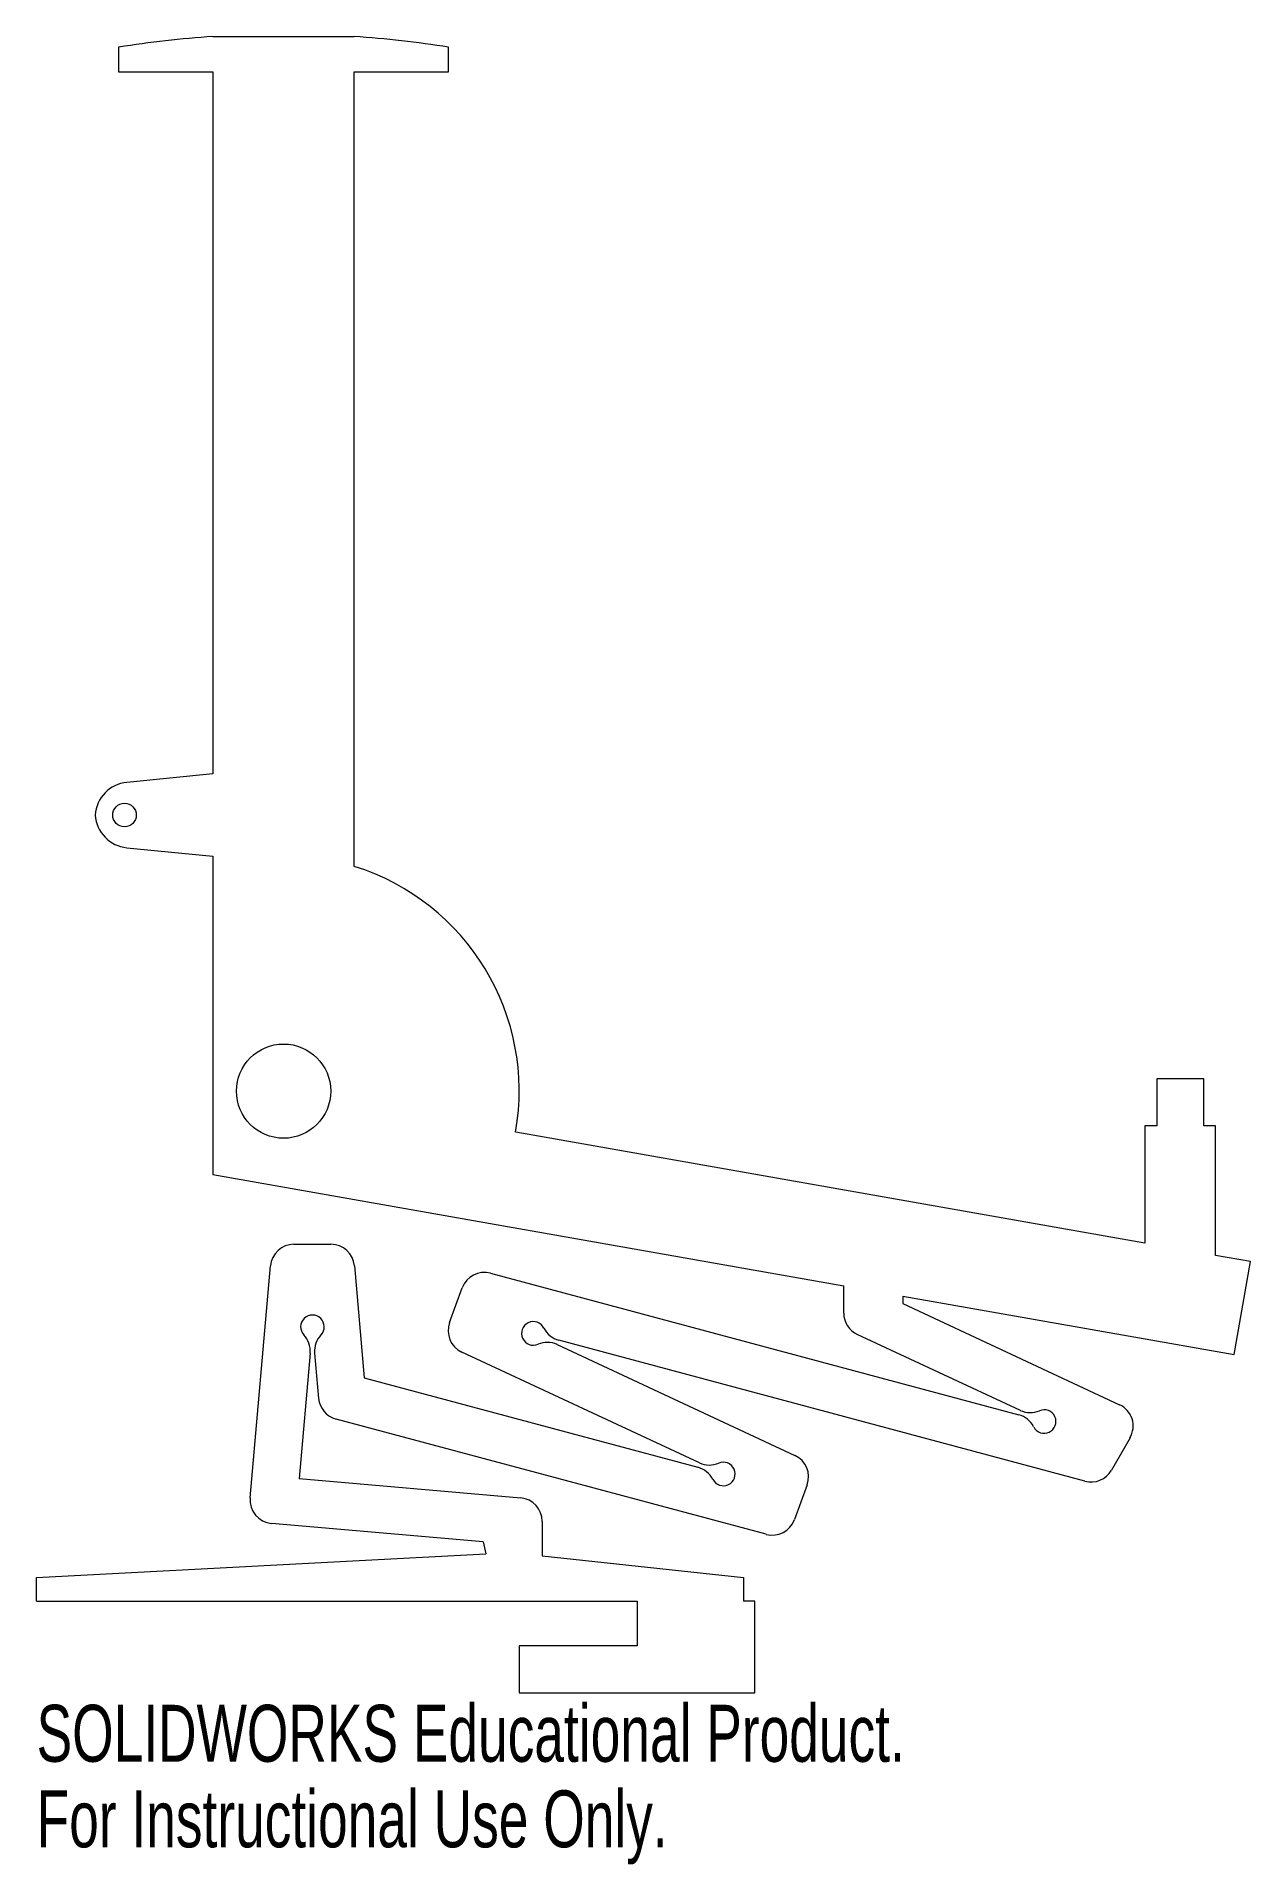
# Model space of a CAD drawing. Header units: millimetres. Extents: x -21 to 82, y -66 to 90.
import ezdxf

# ---------------------------------------------------------------- set-up
doc = ezdxf.new("R2010")
doc.units = ezdxf.units.MM
doc.styles.add('SLDTEXTSTYLE0', font='TXT', dxfattribs={"width": 0.7})

msp = doc.modelspace()

# ---------------------------------------------------------------- linework, layer by layer
at = {"color": 7, "linetype": 'Continuous', "lineweight": 15}
for p, q in [((-14, 88.6), (-14, 86.5)), ((-6, 89.5), (6, 89.5)), ((14, 86.5), (14, 88.6)), ((-14, 86.5), (-6, 86.5)), ((-6, 86.5), (-6, 26.93)), ((6, 19.08), (6, 86.5)), ((6, 86.5), (14, 86.5)), ((-6, 26.93), (-13.3, 26.2)), ((-13.3, 20.66), (-6, 19.93)), ((-6, 19.93), (-6, -7.07)), ((78.1, 1.05), (74.1, 1.05)), ((74.1, 1.05), (74.1, -2.95)), ((78.1, -2.95), (78.1, 1.05)), ((74.1, -2.95), (73.1, -2.95)), ((73.1, -2.95), (73.1, -12.89)), ((79.1, -2.95), (78.1, -2.95)), ((79.1, -13.95), (79.1, -2.95)), ((73.1, -12.89), (19.7, -3.47)), ((-6, -7.07), (47.54, -16.51)), ((0.88, -13), (4.02, -13)), ((82.05, -14.47), (79.1, -13.95)), ((-2.84, -34.52), (-1.12, -14.83)), ((6.01, -14.83), (6.84, -24.33)), ((17.56, -15.45), (62.39, -27.46)), ((80.66, -22.35), (82.05, -14.47)), ((14.09, -19.64), (15.16, -16.69)), ((47.54, -18.83), (47.54, -16.51)), ((52.54, -17.39), (52.54, -18.02)), ((52.54, -17.39), (80.66, -22.35)), ((52.54, -18.02), (70.95, -26.61)), ((23.23, -21.51), (43.4, -30.91)), ((68, -33.1), (23.36, -21.14)), ((62.53, -27.09), (48.69, -20.64)), ((2.25, -22.23), (1.32, -32.87)), ((2.98, -26.07), (2.64, -22.23)), ((35.29, -31.55), (15.12, -22.14)), ((6.84, -24.33), (35.16, -31.91)), ((40.96, -37.61), (4.45, -27.83)), ((71.84, -29.42), (70.25, -32.17)), ((1.32, -32.87), (20.13, -34.52)), ((44.43, -33.41), (43.36, -36.36)), ((16.95, -38.26), (-1.02, -36.68)), ((21.95, -36.51), (21.95, -39.45)), ((-20.96, -41.27), (17.16, -39.27)), ((21.95, -39.45), (39.04, -41.27)), ((-20.96, -43.27), (-20.96, -41.27)), ((39.04, -41.27), (39.04, -43.27)), ((-20.96, -43.27), (30, -43.27)), ((30, -43.27), (30, -47.07)), ((40, -43.27), (39.04, -43.27)), ((40, -51.07), (40, -43.27)), ((30, -47.07), (20, -47.07)), ((20, -47.07), (20, -51.07)), ((20, -51.07), (40, -51.07))]:
    msp.add_line(p, q, dxfattribs=at)
for centre, radius in [((-13.5, 23.43), 1), ((0, 0), 4)]:
    msp.add_circle(centre, radius, dxfattribs=at)
for centre, radius, start, end in [((0, 0), 89.7, 93.8353, 98.9791), ((0, 0), 89.7, 81.0209, 86.1647), ((-13, 23.22), 3, 95.7106, 175.891), ((-13, 23.64), 3, 184.109, 264.2894), ((0, 0), 20, 350, 72.5424), ((0.88, -15), 2, 90, 175), ((4.02, -15), 2, 5, 90), ((17.04, -17.38), 2, 75, 160), ((2.45, -20), 1, 316.8103, 223.1897), ((15.97, -20.33), 2, 160, 245), ((21.2, -20.56), 1, 26.8103, 293.1897), ((23.88, -19.21), 2, 206.8103, 255), ((49.54, -18.83), 2, 180, 245), ((0.26, -22.05), 2, 355, 43.1897), ((4.63, -22.05), 2, 136.8103, 185), ((22.38, -23.32), 2, 65, 113.1897), ((4.97, -25.9), 2, 185, 255), ((61.87, -29.39), 2, 26.8103, 75), ((63.37, -25.28), 2, 245, 293.1897), ((64.55, -28.04), 1, 206.8103, 113.1897), ((70.1, -28.42), 2, 330, 65), ((42.55, -32.73), 2, 340, 65), ((34.64, -33.85), 2, 26.8103, 75), ((36.14, -29.73), 2, 245, 293.1897), ((37.32, -32.49), 1, 206.8103, 113.1897), ((68.52, -31.17), 2, 255, 330), ((-0.85, -34.69), 2, 175, 265), ((19.95, -36.51), 2, 0, 85), ((41.48, -35.68), 2, 255, 340)]:
    msp.add_arc(centre, radius, start, end, dxfattribs=at)
msp.add_open_spline([(16.95, -38.26), (17.03, -38.59), (17.1, -38.93), (17.16, -39.27)], degree=3, dxfattribs=at)

# ---------------------------------------------------------------- texts
at = {"color": 7, "linetype": 'Continuous', "char_height": 4.8336, "attachment_point": 1, "style": 'SLDTEXTSTYLE0'}
for s, insert in [('SOLIDWORKS Educational Product.', (-20.96, -52.08)), ('For Instructional Use Only.', (-20.96, -59.34))]:
    msp.add_mtext(s, dxfattribs=dict(at, insert=insert))

doc.saveas('drawing.dxf')
